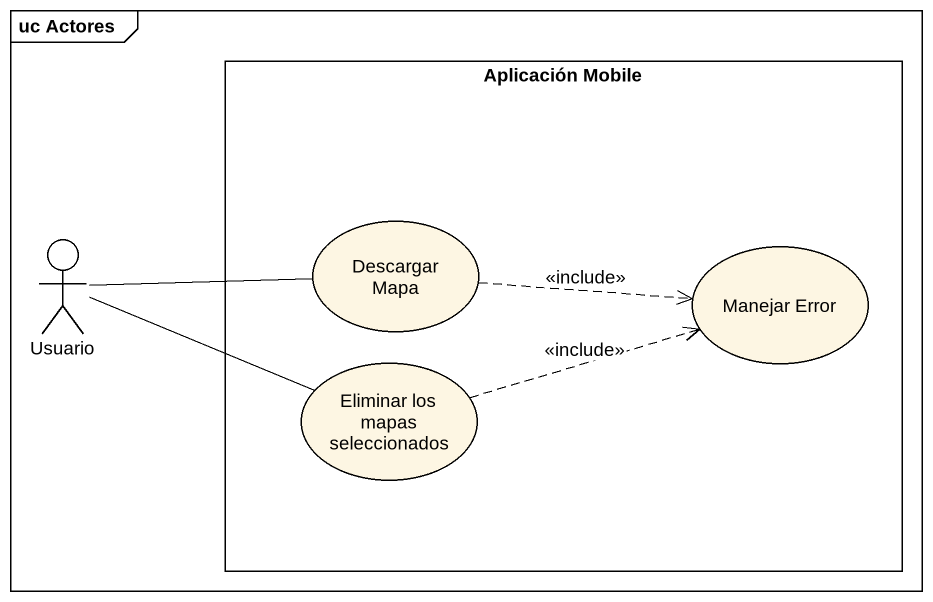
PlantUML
@startuml
mainframe uc Actores
rectangle "Aplicación Mobile" as Aplicación_Mobile {
  usecase "Descargar Mapa" as Descargar_Mapa
  usecase "Manejar Error" as Manejar_Error
  usecase "Eliminar los mapas seleccionados" as Eliminar_los_mapas
}
actor Usuario
Usuario -right- Descargar_Mapa
Usuario -right- Eliminar_los_mapas
Descargar_Mapa .right.> Manejar_Error : <<include>>
Eliminar_los_mapas .right.> Manejar_Error : <<include>>
@enduml
